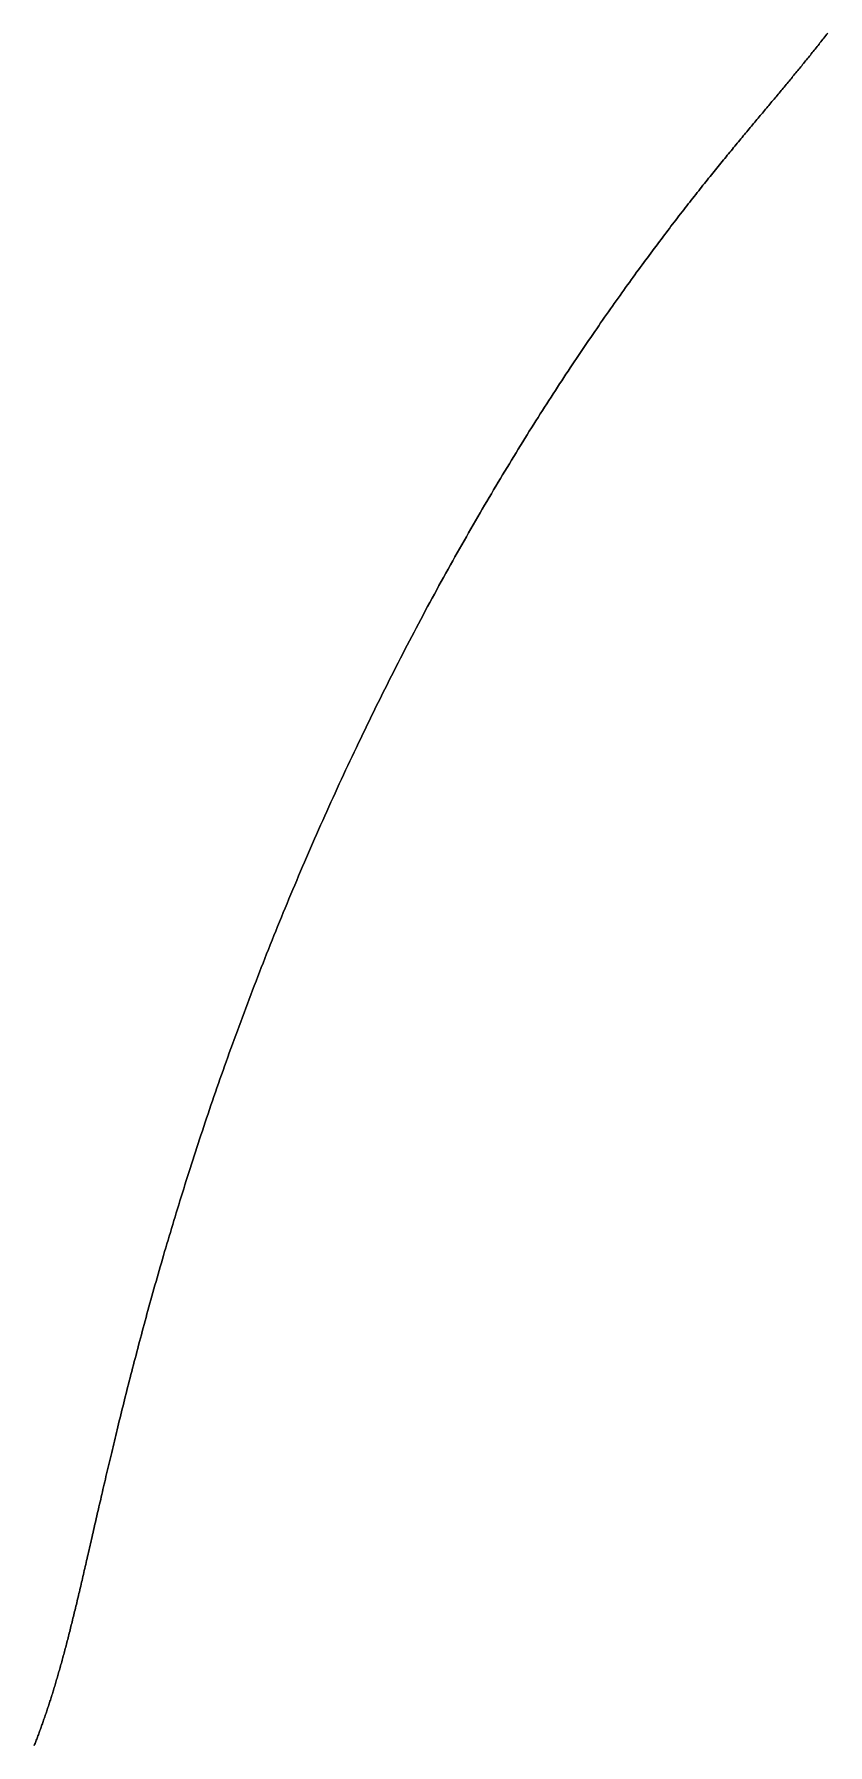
# Model space of a CAD drawing. Header units: inches. Extents: x 130170 to 284068, y 377793 to 804530.
# Drawn here: x 249320.8 to 249351.4, y 749507.3 to 749573.1 of the extents above; entities that cross this region are included whole.
import ezdxf

# ---------------------------------------------------------------- set-up
doc = ezdxf.new("R2010")
doc.units = ezdxf.units.IN
doc.header["$MEASUREMENT"] = 0
doc.layers.add('muni_il', color=7, linetype='Continuous')

msp = doc.modelspace()

# ---------------------------------------------------------------- linework, layer by layer
at = {"layer": 'muni_il'}
for points in [[(249351.4, 749573.154), (249351.362, 749573.106), (249351.324, 749573.058), (249351.286, 749573.01), (249351.248, 749572.962), (249351.211, 749572.915), (249351.173, 749572.867), (249351.136, 749572.82), (249351.098, 749572.773), (249351.061, 749572.726), (249351.024, 749572.679), (249350.987, 749572.633), (249350.95, 749572.586), (249350.912, 749572.54), (249350.875, 749572.494), (249350.838, 749572.447), (249350.801, 749572.401), (249350.764, 749572.355), (249350.727, 749572.309), (249350.69, 749572.264), (249350.653, 749572.218), (249350.616, 749572.172), (249350.579, 749572.126), (249350.542, 749572.081), (249350.505, 749572.035), (249350.468, 749571.99), (249350.431, 749571.944), (249350.394, 749571.899), (249350.357, 749571.854), (249350.32, 749571.808), (249350.283, 749571.763), (249350.246, 749571.717), (249350.208, 749571.672), (249350.171, 749571.627), (249350.134, 749571.581), (249350.096, 749571.536), (249350.059, 749571.49), (249350.021, 749571.445), (249349.984, 749571.399), (249349.946, 749571.354), (249349.908, 749571.308), (249349.87, 749571.262), (249349.832, 749571.217), (249349.794, 749571.171), (249349.756, 749571.125), (249349.718, 749571.079), (249349.679, 749571.033), (249349.641, 749570.986), (249349.602, 749570.94), (249349.564, 749570.894), (249349.525, 749570.847), (249349.486, 749570.8), (249349.447, 749570.753), (249349.407, 749570.706), (249349.368, 749570.659), (249349.328, 749570.612), (249349.289, 749570.565), (249349.249, 749570.517), (249349.209, 749570.469), (249349.169, 749570.421), (249349.128, 749570.373), (249349.088, 749570.324), (249349.047, 749570.276), (249349.006, 749570.227), (249348.965, 749570.178), (249348.924, 749570.129), (249348.882, 749570.079), (249348.841, 749570.03), (249348.799, 749569.98), (249348.757, 749569.929), (249348.714, 749569.879), (249348.672, 749569.828), (249348.629, 749569.777), (249348.586, 749569.726), (249348.543, 749569.674), (249348.5, 749569.622), (249348.456, 749569.57), (249348.412, 749569.518), (249348.368, 749569.465), (249348.324, 749569.412), (249348.279, 749569.358), (249348.234, 749569.304), (249348.189, 749569.25), (249348.144, 749569.196), (249348.098, 749569.141), (249348.053, 749569.086), (249348.006, 749569.03), (249347.96, 749568.974), (249347.913, 749568.918), (249347.866, 749568.861), (249347.819, 749568.804), (249347.772, 749568.746), (249347.724, 749568.688), (249347.676, 749568.63), (249347.627, 749568.571), (249347.579, 749568.512), (249347.53, 749568.452), (249347.48, 749568.392), (249347.431, 749568.331), (249347.381, 749568.271), (249347.331, 749568.209), (249347.28, 749568.147), (249347.229, 749568.085), (249347.178, 749568.022), (249347.127, 749567.958), (249347.075, 749567.894), (249347.023, 749567.83), (249346.971, 749567.765), (249346.918, 749567.7), (249346.865, 749567.634), (249346.811, 749567.568), (249346.757, 749567.501), (249346.703, 749567.433), (249346.649, 749567.365), (249346.594, 749567.297), (249346.539, 749567.227), (249346.483, 749567.158), (249346.428, 749567.087), (249346.371, 749567.017), (249346.315, 749566.945), (249346.258, 749566.873), (249346.201, 749566.801), (249346.143, 749566.727), (249346.085, 749566.654), (249346.027, 749566.579), (249345.968, 749566.504), (249345.909, 749566.429), (249345.85, 749566.353), (249345.79, 749566.276), (249345.73, 749566.198), (249345.67, 749566.12), (249345.609, 749566.042), (249345.548, 749565.962), (249345.486, 749565.882), (249345.424, 749565.802), (249345.362, 749565.72), (249345.299, 749565.638), (249345.236, 749565.556), (249345.173, 749565.472), (249345.109, 749565.388), (249345.045, 749565.304), (249344.981, 749565.218), (249344.916, 749565.132), (249344.851, 749565.046), (249344.785, 749564.958), (249344.719, 749564.87), (249344.653, 749564.781), (249344.586, 749564.692), (249344.519, 749564.602), (249344.452, 749564.511), (249344.384, 749564.419), (249344.316, 749564.327), (249344.248, 749564.234), (249344.179, 749564.14), (249344.11, 749564.046), (249344.04, 749563.95), (249343.971, 749563.854), (249343.9, 749563.758), (249343.83, 749563.66), (249343.759, 749563.562), (249343.688, 749563.463), (249343.616, 749563.364), (249343.544, 749563.263), (249343.472, 749563.162), (249343.399, 749563.06), (249343.326, 749562.958), (249343.253, 749562.854), (249343.179, 749562.75), (249343.105, 749562.646), (249343.031, 749562.54), (249342.956, 749562.434), (249342.881, 749562.326), (249342.806, 749562.219), (249342.73, 749562.11), (249342.654, 749562.001), (249342.578, 749561.89), (249342.502, 749561.78), (249342.425, 749561.668), (249342.348, 749561.555), (249342.27, 749561.442), (249342.192, 749561.328), (249342.114, 749561.214), (249342.036, 749561.098), (249341.957, 749560.982), (249341.878, 749560.865), (249341.799, 749560.747), (249341.72, 749560.629), (249341.64, 749560.509), (249341.56, 749560.389), (249341.479, 749560.269), (249341.399, 749560.147), (249341.318, 749560.025), (249341.237, 749559.902), (249341.156, 749559.778), (249341.074, 749559.653), (249340.992, 749559.528), (249340.91, 749559.402), (249340.828, 749559.275), (249340.745, 749559.148), (249340.662, 749559.02), (249340.579, 749558.891), (249340.496, 749558.761), (249340.413, 749558.63), (249340.329, 749558.499), (249340.245, 749558.367), (249340.161, 749558.234), (249340.077, 749558.101), (249339.993, 749557.967), (249339.908, 749557.832), (249339.823, 749557.696), (249339.738, 749557.56), (249339.653, 749557.423), (249339.568, 749557.285), (249339.482, 749557.147), (249339.397, 749557.008), (249339.311, 749556.868), (249339.225, 749556.728), (249339.139, 749556.587), (249339.053, 749556.445), (249338.966, 749556.302), (249338.88, 749556.159), (249338.793, 749556.015), (249338.707, 749555.87), (249338.62, 749555.725), (249338.533, 749555.579), (249338.446, 749555.433), (249338.359, 749555.286), (249338.272, 749555.138), (249338.184, 749554.989), (249338.097, 749554.84), (249338.01, 749554.69), (249337.922, 749554.54), (249337.835, 749554.389), (249337.747, 749554.238), (249337.659, 749554.085), (249337.572, 749553.932), (249337.484, 749553.779), (249337.396, 749553.625), (249337.308, 749553.47), (249337.22, 749553.315), (249337.133, 749553.159), (249337.045, 749553.003), (249336.957, 749552.846), (249336.869, 749552.689), (249336.781, 749552.531), (249336.693, 749552.372), (249336.605, 749552.213), (249336.518, 749552.054), (249336.43, 749551.894), (249336.342, 749551.733), (249336.254, 749551.572), (249336.167, 749551.41), (249336.079, 749551.248), (249335.992, 749551.086), (249335.904, 749550.922), (249335.817, 749550.759), (249335.729, 749550.595), (249335.642, 749550.43), (249335.555, 749550.265), (249335.468, 749550.1), (249335.38, 749549.934), (249335.293, 749549.768), (249335.207, 749549.601), (249335.12, 749549.434), (249335.033, 749549.266), (249334.947, 749549.099), (249334.86, 749548.93), (249334.774, 749548.762), (249334.688, 749548.592), (249334.602, 749548.423), (249334.516, 749548.253), (249334.431, 749548.083), (249334.345, 749547.912), (249334.26, 749547.742), (249334.174, 749547.571), (249334.089, 749547.399), (249334.004, 749547.227), (249333.92, 749547.055), (249333.835, 749546.883), (249333.751, 749546.71), (249333.667, 749546.537), (249333.583, 749546.364), (249333.499, 749546.19), (249333.416, 749546.016), (249333.332, 749545.843), (249333.249, 749545.668), (249333.166, 749545.494), (249333.084, 749545.319), (249333.001, 749545.144), (249332.919, 749544.969), (249332.837, 749544.794), (249332.755, 749544.618), (249332.674, 749544.443), (249332.593, 749544.267), (249332.512, 749544.091), (249332.431, 749543.915), (249332.351, 749543.739), (249332.27, 749543.562), (249332.191, 749543.386), (249332.111, 749543.209), (249332.032, 749543.033), (249331.952, 749542.856), (249331.874, 749542.679), (249331.795, 749542.502), (249331.717, 749542.325), (249331.639, 749542.148), (249331.561, 749541.971), (249331.484, 749541.793), (249331.407, 749541.616), (249331.33, 749541.439), (249331.254, 749541.262), (249331.178, 749541.084), (249331.102, 749540.907), (249331.027, 749540.73), (249330.952, 749540.553), (249330.877, 749540.375), (249330.802, 749540.198), (249330.728, 749540.021), (249330.654, 749539.844), (249330.581, 749539.667), (249330.508, 749539.49), (249330.435, 749539.313), (249330.362, 749539.136), (249330.29, 749538.96), (249330.219, 749538.783), (249330.147, 749538.607), (249330.076, 749538.431), (249330.005, 749538.254), (249329.935, 749538.078), (249329.865, 749537.902), (249329.795, 749537.727), (249329.726, 749537.551), (249329.657, 749537.376), (249329.589, 749537.201), (249329.521, 749537.025), (249329.453, 749536.851), (249329.385, 749536.676), (249329.318, 749536.502), (249329.252, 749536.328), (249329.185, 749536.154), (249329.119, 749535.98), (249329.054, 749535.807), (249328.989, 749535.633), (249328.924, 749535.461), (249328.859, 749535.288), (249328.795, 749535.116), (249328.732, 749534.944), (249328.668, 749534.772), (249328.606, 749534.6), (249328.543, 749534.429), (249328.481, 749534.258), (249328.419, 749534.088), (249328.358, 749533.918), (249328.297, 749533.748), (249328.236, 749533.578), (249328.176, 749533.409), (249328.116, 749533.241), (249328.057, 749533.072), (249327.998, 749532.904), (249327.94, 749532.737), (249327.881, 749532.569), (249327.823, 749532.403), (249327.766, 749532.236), (249327.709, 749532.07), (249327.652, 749531.905), (249327.596, 749531.739), (249327.54, 749531.575), (249327.485, 749531.41), (249327.43, 749531.247), (249327.375, 749531.083), (249327.321, 749530.92), (249327.267, 749530.758), (249327.213, 749530.596), (249327.16, 749530.434), (249327.107, 749530.273), (249327.055, 749530.113), (249327.003, 749529.953), (249326.951, 749529.793), (249326.9, 749529.634), (249326.849, 749529.476), (249326.799, 749529.318), (249326.749, 749529.16), (249326.699, 749529.003), (249326.65, 749528.847), (249326.601, 749528.691), (249326.552, 749528.535), (249326.504, 749528.381), (249326.456, 749528.226), (249326.409, 749528.073), (249326.362, 749527.919), (249326.315, 749527.767), (249326.268, 749527.615), (249326.223, 749527.463), (249326.177, 749527.312), (249326.132, 749527.162), (249326.087, 749527.012), (249326.042, 749526.863), (249325.998, 749526.715), (249325.954, 749526.567), (249325.911, 749526.419), (249325.868, 749526.273), (249325.825, 749526.127), (249325.783, 749525.981), (249325.741, 749525.836), (249325.699, 749525.692), (249325.658, 749525.548), (249325.617, 749525.405), (249325.576, 749525.263), (249325.536, 749525.121), (249325.496, 749524.98), (249325.456, 749524.839), (249325.417, 749524.7), (249325.378, 749524.56), (249325.339, 749524.422), (249325.301, 749524.284), (249325.263, 749524.147), (249325.225, 749524.01), (249325.188, 749523.874), (249325.151, 749523.739), (249325.114, 749523.604), (249325.078, 749523.47), (249325.042, 749523.336), (249325.006, 749523.204), (249324.971, 749523.072), (249324.936, 749522.94), (249324.901, 749522.809), (249324.866, 749522.679), (249324.832, 749522.55), (249324.798, 749522.421), (249324.765, 749522.293), (249324.731, 749522.166), (249324.698, 749522.039), (249324.665, 749521.913), (249324.633, 749521.788), (249324.601, 749521.663), (249324.569, 749521.539), (249324.537, 749521.416), (249324.506, 749521.293), (249324.475, 749521.171), (249324.444, 749521.05), (249324.413, 749520.929), (249324.383, 749520.809), (249324.353, 749520.69), (249324.323, 749520.571), (249324.294, 749520.453), (249324.265, 749520.336), (249324.236, 749520.219), (249324.207, 749520.103), (249324.179, 749519.988), (249324.15, 749519.873), (249324.122, 749519.759), (249324.094, 749519.646), (249324.067, 749519.533), (249324.04, 749519.421), (249324.013, 749519.31), (249323.986, 749519.199), (249323.959, 749519.089), (249323.933, 749518.98), (249323.907, 749518.871), (249323.881, 749518.763), (249323.855, 749518.656), (249323.83, 749518.549), (249323.804, 749518.443), (249323.779, 749518.338), (249323.754, 749518.233), (249323.73, 749518.129), (249323.705, 749518.026), (249323.681, 749517.923), (249323.657, 749517.821), (249323.633, 749517.719), (249323.61, 749517.618), (249323.586, 749517.518), (249323.563, 749517.419), (249323.54, 749517.32), (249323.517, 749517.221), (249323.494, 749517.124), (249323.471, 749517.027), (249323.449, 749516.93), (249323.427, 749516.834), (249323.405, 749516.739), (249323.383, 749516.645), (249323.361, 749516.551), (249323.34, 749516.457), (249323.318, 749516.364), (249323.297, 749516.272), (249323.276, 749516.181), (249323.255, 749516.09), (249323.234, 749515.999), (249323.214, 749515.909), (249323.193, 749515.82), (249323.173, 749515.732), (249323.152, 749515.644), (249323.132, 749515.556), (249323.112, 749515.469), (249323.093, 749515.383), (249323.073, 749515.297), (249323.054, 749515.212), (249323.034, 749515.127), (249323.015, 749515.043), (249322.996, 749514.96), (249322.977, 749514.877), (249322.958, 749514.794), (249322.939, 749514.713), (249322.92, 749514.631), (249322.902, 749514.551), (249322.883, 749514.47), (249322.865, 749514.39), (249322.846, 749514.311), (249322.828, 749514.233), (249322.81, 749514.155), (249322.792, 749514.077), (249322.775, 749514), (249322.757, 749513.923), (249322.739, 749513.847), (249322.722, 749513.772), (249322.704, 749513.697), (249322.687, 749513.622), (249322.669, 749513.548), (249322.652, 749513.474), (249322.635, 749513.401), (249322.618, 749513.328), (249322.601, 749513.256), (249322.584, 749513.184), (249322.567, 749513.113), (249322.55, 749513.043), (249322.534, 749512.972), (249322.517, 749512.902), (249322.501, 749512.833), (249322.484, 749512.764), (249322.468, 749512.696), (249322.451, 749512.628), (249322.435, 749512.56), (249322.419, 749512.493), (249322.403, 749512.426), (249322.386, 749512.36), (249322.37, 749512.294), (249322.354, 749512.228), (249322.338, 749512.163), (249322.323, 749512.098), (249322.307, 749512.034), (249322.291, 749511.97), (249322.275, 749511.907), (249322.259, 749511.844), (249322.244, 749511.781), (249322.228, 749511.719), (249322.212, 749511.657), (249322.197, 749511.595), (249322.181, 749511.534), (249322.166, 749511.474), (249322.15, 749511.413), (249322.135, 749511.353), (249322.119, 749511.293), (249322.104, 749511.234), (249322.088, 749511.175), (249322.073, 749511.117), (249322.058, 749511.058), (249322.043, 749511), (249322.027, 749510.943), (249322.012, 749510.886), (249321.997, 749510.829), (249321.982, 749510.772), (249321.966, 749510.716), (249321.951, 749510.66), (249321.936, 749510.604), (249321.921, 749510.549), (249321.906, 749510.494), (249321.891, 749510.439), (249321.876, 749510.385), (249321.861, 749510.331), (249321.845, 749510.277), (249321.83, 749510.223), (249321.815, 749510.17), (249321.8, 749510.117), (249321.785, 749510.065), (249321.77, 749510.012), (249321.755, 749509.96), (249321.74, 749509.908), (249321.725, 749509.857), (249321.71, 749509.805), (249321.695, 749509.754), (249321.68, 749509.704), (249321.665, 749509.653), (249321.65, 749509.603), (249321.634, 749509.553), (249321.619, 749509.503), (249321.604, 749509.453), (249321.589, 749509.404), (249321.574, 749509.355), (249321.559, 749509.306), (249321.544, 749509.258), (249321.529, 749509.21), (249321.514, 749509.161), (249321.499, 749509.114), (249321.483, 749509.066), (249321.468, 749509.018), (249321.453, 749508.971), (249321.438, 749508.924), (249321.423, 749508.877), (249321.408, 749508.83), (249321.392, 749508.784), (249321.377, 749508.738), (249321.362, 749508.692), (249321.346, 749508.646), (249321.331, 749508.6), (249321.316, 749508.555), (249321.301, 749508.51), (249321.285, 749508.464), (249321.27, 749508.42), (249321.254, 749508.375), (249321.239, 749508.33), (249321.223, 749508.286), (249321.208, 749508.242), (249321.193, 749508.198), (249321.177, 749508.154), (249321.161, 749508.11), (249321.146, 749508.066), (249321.13, 749508.023), (249321.115, 749507.98), (249321.099, 749507.937), (249321.083, 749507.894), (249321.068, 749507.851), (249321.052, 749507.808), (249321.036, 749507.766), (249321.02, 749507.723), (249321.005, 749507.681), (249320.989, 749507.639), (249320.973, 749507.597), (249320.957, 749507.555), (249320.941, 749507.513), (249320.925, 749507.472), (249320.909, 749507.43), (249320.893, 749507.389), (249320.877, 749507.348), (249320.861, 749507.307), (249320.845, 749507.266)], [(249320.845, 749507.266), (249320.861, 749507.307), (249320.877, 749507.348), (249320.893, 749507.389), (249320.909, 749507.43), (249320.925, 749507.472), (249320.941, 749507.513), (249320.957, 749507.555), (249320.973, 749507.597), (249320.989, 749507.639), (249321.005, 749507.681), (249321.02, 749507.723), (249321.036, 749507.766), (249321.052, 749507.808), (249321.068, 749507.851), (249321.083, 749507.894), (249321.099, 749507.937), (249321.115, 749507.98), (249321.13, 749508.023), (249321.146, 749508.066), (249321.161, 749508.11), (249321.177, 749508.154), (249321.193, 749508.198), (249321.208, 749508.242), (249321.223, 749508.286), (249321.239, 749508.33), (249321.254, 749508.375), (249321.27, 749508.42), (249321.285, 749508.464), (249321.301, 749508.51), (249321.316, 749508.555), (249321.331, 749508.6), (249321.346, 749508.646), (249321.362, 749508.692), (249321.377, 749508.738), (249321.392, 749508.784), (249321.408, 749508.83), (249321.423, 749508.877), (249321.438, 749508.924), (249321.453, 749508.971), (249321.468, 749509.018), (249321.483, 749509.066), (249321.499, 749509.114), (249321.514, 749509.161), (249321.529, 749509.21), (249321.544, 749509.258), (249321.559, 749509.306), (249321.574, 749509.355), (249321.589, 749509.404), (249321.604, 749509.453), (249321.619, 749509.503), (249321.634, 749509.553), (249321.65, 749509.603), (249321.665, 749509.653), (249321.68, 749509.704), (249321.695, 749509.754), (249321.71, 749509.805), (249321.725, 749509.857), (249321.74, 749509.908), (249321.755, 749509.96), (249321.77, 749510.012), (249321.785, 749510.065), (249321.8, 749510.117), (249321.815, 749510.17), (249321.83, 749510.223), (249321.845, 749510.277), (249321.861, 749510.331), (249321.876, 749510.385), (249321.891, 749510.439), (249321.906, 749510.494), (249321.921, 749510.549), (249321.936, 749510.604), (249321.951, 749510.66), (249321.966, 749510.716), (249321.982, 749510.772), (249321.997, 749510.829), (249322.012, 749510.886), (249322.027, 749510.943), (249322.043, 749511), (249322.058, 749511.058), (249322.073, 749511.117), (249322.088, 749511.175), (249322.104, 749511.234), (249322.119, 749511.293), (249322.135, 749511.353), (249322.15, 749511.413), (249322.166, 749511.474), (249322.181, 749511.534), (249322.197, 749511.595), (249322.212, 749511.657), (249322.228, 749511.719), (249322.244, 749511.781), (249322.259, 749511.844), (249322.275, 749511.907), (249322.291, 749511.97), (249322.307, 749512.034), (249322.323, 749512.098), (249322.338, 749512.163), (249322.354, 749512.228), (249322.37, 749512.294), (249322.386, 749512.36), (249322.403, 749512.426), (249322.419, 749512.493), (249322.435, 749512.56), (249322.451, 749512.628), (249322.468, 749512.696), (249322.484, 749512.764), (249322.501, 749512.833), (249322.517, 749512.902), (249322.534, 749512.972), (249322.55, 749513.043), (249322.567, 749513.113), (249322.584, 749513.184), (249322.601, 749513.256), (249322.618, 749513.328), (249322.635, 749513.401), (249322.652, 749513.474), (249322.669, 749513.548), (249322.687, 749513.622), (249322.704, 749513.697), (249322.722, 749513.772), (249322.739, 749513.847), (249322.757, 749513.923), (249322.775, 749514), (249322.792, 749514.077), (249322.81, 749514.155), (249322.828, 749514.233), (249322.846, 749514.311), (249322.865, 749514.39), (249322.883, 749514.47), (249322.902, 749514.551), (249322.92, 749514.631), (249322.939, 749514.713), (249322.958, 749514.794), (249322.977, 749514.877), (249322.996, 749514.96), (249323.015, 749515.043), (249323.034, 749515.127), (249323.054, 749515.212), (249323.073, 749515.297), (249323.093, 749515.383), (249323.112, 749515.469), (249323.132, 749515.556), (249323.152, 749515.644), (249323.173, 749515.732), (249323.193, 749515.82), (249323.214, 749515.909), (249323.234, 749515.999), (249323.255, 749516.09), (249323.276, 749516.181), (249323.297, 749516.272), (249323.318, 749516.364), (249323.34, 749516.457), (249323.361, 749516.551), (249323.383, 749516.645), (249323.405, 749516.739), (249323.427, 749516.834), (249323.449, 749516.93), (249323.471, 749517.027), (249323.494, 749517.124), (249323.517, 749517.221), (249323.54, 749517.32), (249323.563, 749517.419), (249323.586, 749517.518), (249323.61, 749517.618), (249323.633, 749517.719), (249323.657, 749517.821), (249323.681, 749517.923), (249323.705, 749518.026), (249323.73, 749518.129), (249323.754, 749518.233), (249323.779, 749518.338), (249323.804, 749518.443), (249323.83, 749518.549), (249323.855, 749518.656), (249323.881, 749518.763), (249323.907, 749518.871), (249323.933, 749518.98), (249323.959, 749519.089), (249323.986, 749519.199), (249324.013, 749519.31), (249324.04, 749519.421), (249324.067, 749519.533), (249324.094, 749519.646), (249324.122, 749519.759), (249324.15, 749519.873), (249324.179, 749519.988), (249324.207, 749520.103), (249324.236, 749520.219), (249324.265, 749520.336), (249324.294, 749520.453), (249324.323, 749520.571), (249324.353, 749520.69), (249324.383, 749520.809), (249324.413, 749520.929), (249324.444, 749521.05), (249324.475, 749521.171), (249324.506, 749521.293), (249324.537, 749521.416), (249324.569, 749521.539), (249324.601, 749521.663), (249324.633, 749521.788), (249324.665, 749521.913), (249324.698, 749522.039), (249324.731, 749522.166), (249324.765, 749522.293), (249324.798, 749522.421), (249324.832, 749522.55), (249324.866, 749522.679), (249324.901, 749522.809), (249324.936, 749522.94), (249324.971, 749523.072), (249325.006, 749523.204), (249325.042, 749523.336), (249325.078, 749523.47), (249325.114, 749523.604), (249325.151, 749523.739), (249325.188, 749523.874), (249325.225, 749524.01), (249325.263, 749524.147), (249325.301, 749524.284), (249325.339, 749524.422), (249325.378, 749524.56), (249325.417, 749524.7), (249325.456, 749524.839), (249325.496, 749524.98), (249325.536, 749525.121), (249325.576, 749525.263), (249325.617, 749525.405), (249325.658, 749525.548), (249325.699, 749525.692), (249325.741, 749525.836), (249325.783, 749525.981), (249325.825, 749526.127), (249325.868, 749526.273), (249325.911, 749526.419), (249325.954, 749526.567), (249325.998, 749526.715), (249326.042, 749526.863), (249326.087, 749527.012), (249326.132, 749527.162), (249326.177, 749527.312), (249326.223, 749527.463), (249326.268, 749527.615), (249326.315, 749527.767), (249326.362, 749527.919), (249326.409, 749528.073), (249326.456, 749528.226), (249326.504, 749528.381), (249326.552, 749528.535), (249326.601, 749528.691), (249326.65, 749528.847), (249326.699, 749529.003), (249326.749, 749529.16), (249326.799, 749529.318), (249326.849, 749529.476), (249326.9, 749529.634), (249326.951, 749529.793), (249327.003, 749529.953), (249327.055, 749530.113), (249327.107, 749530.273), (249327.16, 749530.434), (249327.213, 749530.596), (249327.267, 749530.758), (249327.321, 749530.92), (249327.375, 749531.083), (249327.43, 749531.247), (249327.485, 749531.41), (249327.54, 749531.575), (249327.596, 749531.739), (249327.652, 749531.905), (249327.709, 749532.07), (249327.766, 749532.236), (249327.823, 749532.403), (249327.881, 749532.569), (249327.94, 749532.737), (249327.998, 749532.904), (249328.057, 749533.072), (249328.116, 749533.241), (249328.176, 749533.409), (249328.236, 749533.578), (249328.297, 749533.748), (249328.358, 749533.918), (249328.419, 749534.088), (249328.481, 749534.258), (249328.543, 749534.429), (249328.606, 749534.6), (249328.668, 749534.772), (249328.732, 749534.944), (249328.795, 749535.116), (249328.859, 749535.288), (249328.924, 749535.461), (249328.989, 749535.633), (249329.054, 749535.807), (249329.119, 749535.98), (249329.185, 749536.154), (249329.252, 749536.328), (249329.318, 749536.502), (249329.385, 749536.676), (249329.453, 749536.851), (249329.521, 749537.025), (249329.589, 749537.201), (249329.657, 749537.376), (249329.726, 749537.551), (249329.795, 749537.727), (249329.865, 749537.902), (249329.935, 749538.078), (249330.005, 749538.254), (249330.076, 749538.431), (249330.147, 749538.607), (249330.219, 749538.783), (249330.29, 749538.96), (249330.362, 749539.136), (249330.435, 749539.313), (249330.508, 749539.49), (249330.581, 749539.667), (249330.654, 749539.844), (249330.728, 749540.021), (249330.802, 749540.198), (249330.877, 749540.375), (249330.952, 749540.553), (249331.027, 749540.73), (249331.102, 749540.907), (249331.178, 749541.084), (249331.254, 749541.262), (249331.33, 749541.439), (249331.407, 749541.616), (249331.484, 749541.793), (249331.561, 749541.971), (249331.639, 749542.148), (249331.717, 749542.325), (249331.795, 749542.502), (249331.874, 749542.679), (249331.952, 749542.856), (249332.032, 749543.033), (249332.111, 749543.209), (249332.191, 749543.386), (249332.27, 749543.562), (249332.351, 749543.739), (249332.431, 749543.915), (249332.512, 749544.091), (249332.593, 749544.267), (249332.674, 749544.443), (249332.755, 749544.618), (249332.837, 749544.794), (249332.919, 749544.969), (249333.001, 749545.144), (249333.084, 749545.319), (249333.166, 749545.494), (249333.249, 749545.668), (249333.332, 749545.843), (249333.416, 749546.016), (249333.499, 749546.19), (249333.583, 749546.364), (249333.667, 749546.537), (249333.751, 749546.71), (249333.835, 749546.883), (249333.92, 749547.055), (249334.004, 749547.227), (249334.089, 749547.399), (249334.174, 749547.571), (249334.26, 749547.742), (249334.345, 749547.912), (249334.431, 749548.083), (249334.516, 749548.253), (249334.602, 749548.423), (249334.688, 749548.592), (249334.774, 749548.762), (249334.86, 749548.93), (249334.947, 749549.099), (249335.033, 749549.266), (249335.12, 749549.434), (249335.207, 749549.601), (249335.293, 749549.768), (249335.38, 749549.934), (249335.468, 749550.1), (249335.555, 749550.265), (249335.642, 749550.43), (249335.729, 749550.595), (249335.817, 749550.759), (249335.904, 749550.922), (249335.992, 749551.086), (249336.079, 749551.248), (249336.167, 749551.41), (249336.254, 749551.572), (249336.342, 749551.733), (249336.43, 749551.894), (249336.518, 749552.054), (249336.605, 749552.213), (249336.693, 749552.372), (249336.781, 749552.531), (249336.869, 749552.689), (249336.957, 749552.846), (249337.045, 749553.003), (249337.133, 749553.159), (249337.22, 749553.315), (249337.308, 749553.47), (249337.396, 749553.625), (249337.484, 749553.779), (249337.572, 749553.932), (249337.659, 749554.085), (249337.747, 749554.238), (249337.835, 749554.389), (249337.922, 749554.54), (249338.01, 749554.69), (249338.097, 749554.84), (249338.184, 749554.989), (249338.272, 749555.138), (249338.359, 749555.286), (249338.446, 749555.433), (249338.533, 749555.579), (249338.62, 749555.725), (249338.707, 749555.87), (249338.793, 749556.015), (249338.88, 749556.159), (249338.966, 749556.302), (249339.053, 749556.445), (249339.139, 749556.587), (249339.225, 749556.728), (249339.311, 749556.868), (249339.397, 749557.008), (249339.482, 749557.147), (249339.568, 749557.285), (249339.653, 749557.423), (249339.738, 749557.56), (249339.823, 749557.696), (249339.908, 749557.832), (249339.993, 749557.967), (249340.077, 749558.101), (249340.161, 749558.234), (249340.245, 749558.367), (249340.329, 749558.499), (249340.413, 749558.63), (249340.496, 749558.761), (249340.579, 749558.891), (249340.662, 749559.02), (249340.745, 749559.148), (249340.828, 749559.275), (249340.91, 749559.402), (249340.992, 749559.528), (249341.074, 749559.653), (249341.156, 749559.778), (249341.237, 749559.902), (249341.318, 749560.025), (249341.399, 749560.147), (249341.479, 749560.269), (249341.56, 749560.389), (249341.64, 749560.509), (249341.72, 749560.629), (249341.799, 749560.747), (249341.878, 749560.865), (249341.957, 749560.982), (249342.036, 749561.098), (249342.114, 749561.214), (249342.192, 749561.328), (249342.27, 749561.442), (249342.348, 749561.555), (249342.425, 749561.668), (249342.502, 749561.78), (249342.578, 749561.89), (249342.654, 749562.001), (249342.73, 749562.11), (249342.806, 749562.219), (249342.881, 749562.326), (249342.956, 749562.434), (249343.031, 749562.54), (249343.105, 749562.646), (249343.179, 749562.75), (249343.253, 749562.854), (249343.326, 749562.958), (249343.399, 749563.06), (249343.472, 749563.162), (249343.544, 749563.263), (249343.616, 749563.364), (249343.688, 749563.463), (249343.759, 749563.562), (249343.83, 749563.66), (249343.9, 749563.758), (249343.971, 749563.854), (249344.04, 749563.95), (249344.11, 749564.046), (249344.179, 749564.14), (249344.248, 749564.234), (249344.316, 749564.327), (249344.384, 749564.419), (249344.452, 749564.511), (249344.519, 749564.602), (249344.586, 749564.692), (249344.653, 749564.781), (249344.719, 749564.87), (249344.785, 749564.958), (249344.851, 749565.046), (249344.916, 749565.132), (249344.981, 749565.218), (249345.045, 749565.304), (249345.109, 749565.388), (249345.173, 749565.472), (249345.236, 749565.556), (249345.299, 749565.638), (249345.362, 749565.72), (249345.424, 749565.802), (249345.486, 749565.882), (249345.548, 749565.962), (249345.609, 749566.042), (249345.67, 749566.12), (249345.73, 749566.198), (249345.79, 749566.276), (249345.85, 749566.353), (249345.909, 749566.429), (249345.968, 749566.504), (249346.027, 749566.579), (249346.085, 749566.654), (249346.143, 749566.727), (249346.201, 749566.801), (249346.258, 749566.873), (249346.315, 749566.945), (249346.371, 749567.017), (249346.428, 749567.087), (249346.483, 749567.158), (249346.539, 749567.227), (249346.594, 749567.297), (249346.649, 749567.365), (249346.703, 749567.433), (249346.757, 749567.501), (249346.811, 749567.568), (249346.865, 749567.634), (249346.918, 749567.7), (249346.971, 749567.765), (249347.023, 749567.83), (249347.075, 749567.894), (249347.127, 749567.958), (249347.178, 749568.022), (249347.229, 749568.085), (249347.28, 749568.147), (249347.331, 749568.209), (249347.381, 749568.271), (249347.431, 749568.331), (249347.48, 749568.392), (249347.53, 749568.452), (249347.579, 749568.512), (249347.627, 749568.571), (249347.676, 749568.63), (249347.724, 749568.688), (249347.772, 749568.746), (249347.819, 749568.804), (249347.866, 749568.861), (249347.913, 749568.918), (249347.96, 749568.974), (249348.006, 749569.03), (249348.053, 749569.086), (249348.098, 749569.141), (249348.144, 749569.196), (249348.189, 749569.25), (249348.234, 749569.304), (249348.279, 749569.358), (249348.324, 749569.412), (249348.368, 749569.465), (249348.412, 749569.518), (249348.456, 749569.57), (249348.5, 749569.622), (249348.543, 749569.674), (249348.586, 749569.726), (249348.629, 749569.777), (249348.672, 749569.828), (249348.714, 749569.879), (249348.757, 749569.929), (249348.799, 749569.98), (249348.841, 749570.03), (249348.882, 749570.079), (249348.924, 749570.129), (249348.965, 749570.178), (249349.006, 749570.227), (249349.047, 749570.276), (249349.088, 749570.324), (249349.128, 749570.373), (249349.169, 749570.421), (249349.209, 749570.469), (249349.249, 749570.517), (249349.289, 749570.565), (249349.328, 749570.612), (249349.368, 749570.659), (249349.407, 749570.706), (249349.447, 749570.753), (249349.486, 749570.8), (249349.525, 749570.847), (249349.564, 749570.894), (249349.602, 749570.94), (249349.641, 749570.986), (249349.679, 749571.033), (249349.718, 749571.079), (249349.756, 749571.125), (249349.794, 749571.171), (249349.832, 749571.217), (249349.87, 749571.262), (249349.908, 749571.308), (249349.946, 749571.354), (249349.984, 749571.399), (249350.021, 749571.445), (249350.059, 749571.49), (249350.096, 749571.536), (249350.134, 749571.581), (249350.171, 749571.627), (249350.208, 749571.672), (249350.246, 749571.717), (249350.283, 749571.763), (249350.32, 749571.808), (249350.357, 749571.854), (249350.394, 749571.899), (249350.431, 749571.944), (249350.468, 749571.99), (249350.505, 749572.035), (249350.542, 749572.081), (249350.579, 749572.126), (249350.616, 749572.172), (249350.653, 749572.218), (249350.69, 749572.264), (249350.727, 749572.309), (249350.764, 749572.355), (249350.801, 749572.401), (249350.838, 749572.447), (249350.875, 749572.494), (249350.912, 749572.54), (249350.95, 749572.586), (249350.987, 749572.633), (249351.024, 749572.679), (249351.061, 749572.726), (249351.098, 749572.773), (249351.136, 749572.82), (249351.173, 749572.867), (249351.211, 749572.915), (249351.248, 749572.962), (249351.286, 749573.01), (249351.324, 749573.058), (249351.362, 749573.106), (249351.4, 749573.154)]]:
    msp.add_lwpolyline(points, dxfattribs=at)

doc.saveas('drawing.dxf')
